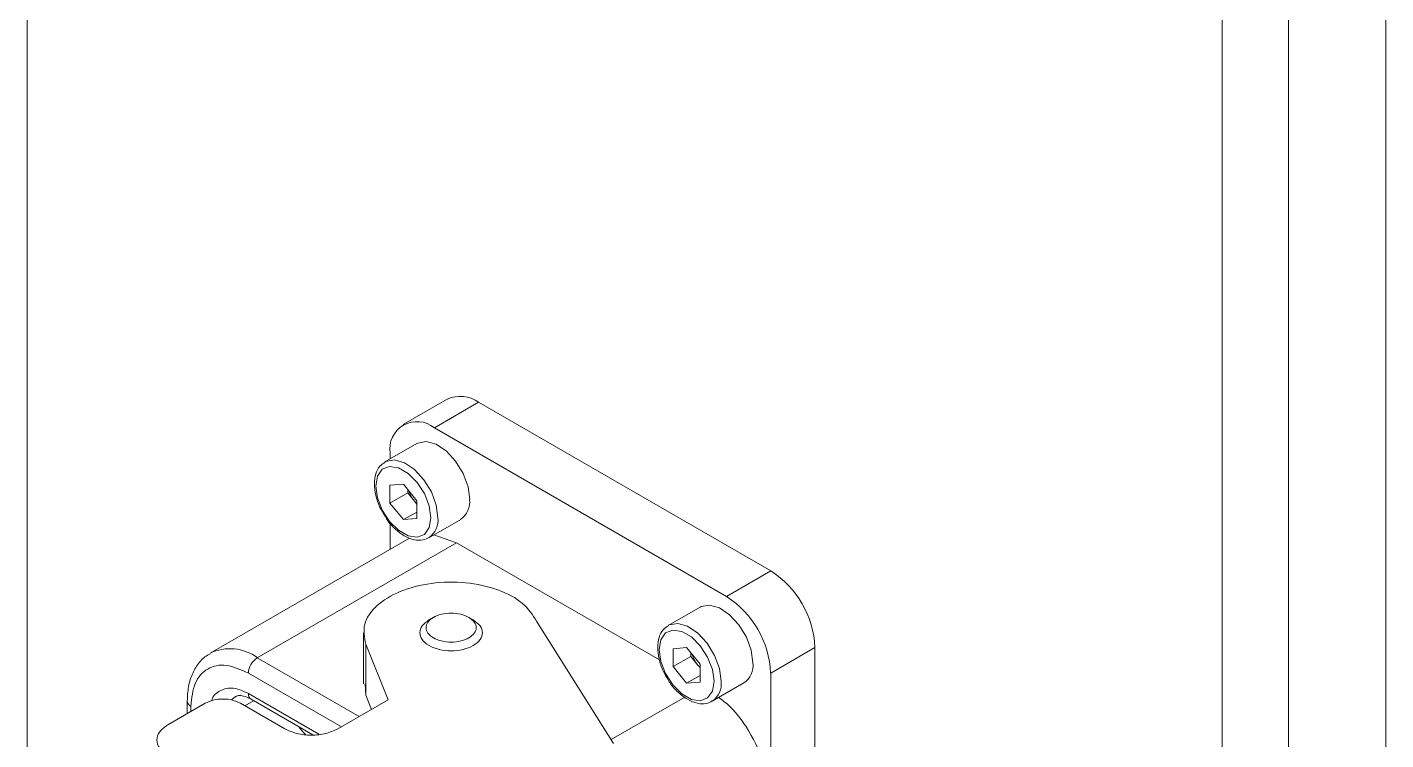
# Model space of a CAD drawing. Extents: x 4137 to 28680, y 2446 to 6814.
# Drawn here: x 10778.5 to 10887, y 3900.7 to 3957.7 of the extents above; entities that cross this region are included whole.
import ezdxf

# ---------------------------------------------------------------- set-up
doc = ezdxf.new("R2010")
doc.units = 0
doc.header["$LTSCALE"] = 0.5
doc.layers.get('0').update_dxf_attribs({"linetype": 'CONTINUOUS'})

msp = doc.modelspace()

# ---------------------------------------------------------------- linework, layer by layer
at = {"color": 7, "linetype": 'Continuous', "lineweight": 15}
for p, q in [((10778.47, 4079.99), (10778.47, 3835.03)), ((10778.47, 4079.99), (10778.47, 3835.03)), ((10873.93, 4024.88), (10873.93, 3779.92)), ((10873.93, 4024.88), (10873.93, 3779.92)), ((10879.23, 3784.21), (10879.23, 4018.56)), ((10879.23, 3784.21), (10879.23, 4018.56)), ((10887.01, 4014.07), (10887.01, 3779.72)), ((10887.01, 4014.07), (10887.01, 3779.72)), ((10812.03, 3927.96), (10808.5, 3925.92)), ((10812.03, 3927.96), (10808.5, 3925.92)), ((10814.53, 3927.71), (10811, 3925.67)), ((10814.53, 3927.71), (10811, 3925.67)), ((10814.53, 3927.71), (10837.87, 3914.24)), ((10814.53, 3927.71), (10837.87, 3914.24)), ((10811, 3925.67), (10834.33, 3912.2)), ((10811, 3925.67), (10834.33, 3912.2)), ((10809.6, 3924.41), (10807.05, 3922.94)), ((10809.6, 3924.41), (10807.05, 3922.94)), ((10807.46, 3923.18), (10807.46, 3923.63)), ((10807.46, 3923.18), (10807.46, 3923.63)), ((10808.52, 3921.17), (10807.45, 3921.08)), ((10808.52, 3921.17), (10807.45, 3921.08)), ((10807.45, 3921.08), (10807.45, 3919.65)), ((10807.45, 3921.08), (10807.45, 3919.65)), ((10808.52, 3921.17), (10809.59, 3919.84)), ((10808.52, 3921.17), (10809.59, 3919.84)), ((10808.87, 3920.74), (10808.87, 3920.47)), ((10808.87, 3920.74), (10808.87, 3920.47)), ((10808.87, 3920.47), (10807.45, 3919.65)), ((10808.87, 3920.47), (10807.45, 3919.65)), ((10808.52, 3918.33), (10807.45, 3919.65)), ((10808.52, 3918.33), (10807.45, 3919.65)), ((10809.4, 3919.81), (10808.87, 3920.47)), ((10809.4, 3919.81), (10808.87, 3920.47)), ((10809.59, 3919.57), (10809.4, 3919.81)), ((10809.59, 3919.57), (10809.4, 3919.81)), ((10809.59, 3918.42), (10809.59, 3919.84)), ((10809.59, 3918.42), (10809.59, 3919.84)), ((10809.59, 3918.94), (10808.52, 3918.33)), ((10809.59, 3918.94), (10808.52, 3918.33)), ((10809.59, 3918.42), (10808.52, 3918.33)), ((10809.59, 3918.42), (10808.52, 3918.33)), ((10810.55, 3916.88), (10813.1, 3918.35)), ((10810.55, 3916.88), (10813.1, 3918.35)), ((10807.46, 3915.96), (10807.46, 3918.06)), ((10807.46, 3915.96), (10807.46, 3918.06)), ((10809.02, 3916.86), (10793.1, 3907.67)), ((10809.02, 3916.86), (10793.1, 3907.67)), ((10796.85, 3907.3), (10812.76, 3916.48)), ((10796.85, 3907.3), (10812.76, 3916.48)), ((10810.95, 3917.11), (10812.76, 3916.48)), ((10810.95, 3917.11), (10812.76, 3916.48)), ((10812.76, 3916.48), (10828.98, 3907.12)), ((10812.76, 3916.48), (10828.98, 3907.12)), ((10837.87, 3914.24), (10834.33, 3912.2)), ((10837.87, 3914.24), (10834.33, 3912.2)), ((10832.23, 3911.35), (10829.68, 3909.88)), ((10832.23, 3911.35), (10829.68, 3909.88)), ((10810.93, 3910.53), (10810.57, 3910.32)), ((10810.93, 3910.53), (10810.57, 3910.32)), ((10814.11, 3910.32), (10813.75, 3910.52)), ((10814.11, 3910.32), (10813.75, 3910.52)), ((10819.16, 3910.21), (10825.31, 3900.46)), ((10819.16, 3910.21), (10825.31, 3900.46)), ((10805.34, 3909.3), (10805.34, 3905.21)), ((10805.34, 3909.3), (10805.34, 3905.21)), ((10807.3, 3903.94), (10805.52, 3908.39)), ((10805.52, 3904.31), (10805.52, 3908.39)), ((10807.3, 3903.94), (10805.52, 3908.39)), ((10805.52, 3904.31), (10805.52, 3908.39)), ((10831.15, 3908.11), (10830.08, 3908.02)), ((10831.15, 3908.11), (10830.08, 3908.02)), ((10830.08, 3908.02), (10830.08, 3906.59)), ((10830.08, 3908.02), (10830.08, 3906.59)), ((10831.15, 3908.11), (10832.22, 3906.78)), ((10831.15, 3908.11), (10832.22, 3906.78)), ((10831.49, 3907.68), (10831.49, 3907.41)), ((10831.49, 3907.68), (10831.49, 3907.41)), ((10841.4, 3908.12), (10837.87, 3906.07)), ((10841.4, 3908.12), (10837.87, 3906.07)), ((10841.4, 3908.12), (10841.4, 3850.96)), ((10841.4, 3908.12), (10841.4, 3850.96)), ((10831.49, 3907.41), (10830.08, 3906.59)), ((10831.49, 3907.41), (10830.08, 3906.59)), ((10831.15, 3905.26), (10830.08, 3906.59)), ((10831.15, 3905.26), (10830.08, 3906.59)), ((10832.03, 3906.74), (10831.49, 3907.41)), ((10832.03, 3906.74), (10831.49, 3907.41)), ((10832.22, 3906.51), (10832.03, 3906.74)), ((10832.22, 3906.51), (10832.03, 3906.74)), ((10832.22, 3905.36), (10832.22, 3906.78)), ((10832.22, 3905.36), (10832.22, 3906.78)), ((10832.22, 3905.88), (10831.15, 3905.26)), ((10832.22, 3905.88), (10831.15, 3905.26)), ((10832.22, 3905.36), (10831.15, 3905.26)), ((10832.22, 3905.36), (10831.15, 3905.26)), ((10837.87, 3906.07), (10837.87, 3895.87)), ((10837.87, 3906.07), (10837.87, 3895.87)), ((10805.52, 3904.31), (10805.47, 3905.22)), ((10805.52, 3904.31), (10805.47, 3905.22)), ((10805.97, 3903.17), (10805.52, 3904.31)), ((10805.97, 3903.17), (10805.52, 3904.31)), ((10833.18, 3903.82), (10835.73, 3905.29)), ((10833.18, 3903.82), (10835.73, 3905.29)), ((10789.71, 3901.95), (10792.68, 3903.67)), ((10789.71, 3901.95), (10792.68, 3903.67)), ((10791.26, 3903.83), (10791.26, 3902.84)), ((10791.26, 3903.83), (10791.26, 3902.84)), ((10795.51, 3903.67), (10799.05, 3901.63)), ((10795.51, 3903.67), (10799.05, 3901.63)), ((10796.35, 3903.98), (10801.29, 3901.13)), ((10796.35, 3903.98), (10801.29, 3901.13)), ((10803.29, 3901.63), (10807.3, 3903.94)), ((10803.29, 3901.63), (10807.3, 3903.94))]:
    msp.add_line(p, q, dxfattribs=at)
at = {"color": 8, "linetype": 'Continuous', "lineweight": 15}
for p, q in [((10796.85, 3907.3), (10804.98, 3902.6)), ((10796.85, 3907.3), (10804.98, 3902.6)), ((10803.57, 3901.79), (10796.15, 3906.07)), ((10803.57, 3901.79), (10796.15, 3906.07)), ((10801.78, 3901.19), (10796.15, 3904.44)), ((10801.78, 3901.19), (10796.15, 3904.44)), ((10791.55, 3903.01), (10791.55, 3903.42)), ((10791.55, 3903.01), (10791.55, 3903.42)), ((10796.56, 3903.86), (10795.86, 3903.46)), ((10796.56, 3903.86), (10795.86, 3903.46)), ((10831, 3904.15), (10825.12, 3900.76)), ((10831, 3904.15), (10825.12, 3900.76))]:
    msp.add_line(p, q, dxfattribs=at)
at = {"color": 7, "linetype": 'Continuous', "lineweight": 15, "flags": 128}
for points in [[(10813.82, 3919.95), (10813.69, 3920.96), (10813.3, 3922.01), (10812.7, 3922.99), (10811.96, 3923.8), (10811.14, 3924.35), (10810.35, 3924.57), (10809.67, 3924.45), (10809.6, 3924.41)], [(10813.82, 3919.95), (10813.69, 3920.96), (10813.3, 3922.01), (10812.7, 3922.99), (10811.96, 3923.8), (10811.14, 3924.35), (10810.35, 3924.57), (10809.67, 3924.45), (10809.6, 3924.41)], [(10810.71, 3918.48), (10810.58, 3919.43), (10810.2, 3920.41), (10809.62, 3921.31), (10808.9, 3922.02), (10808.14, 3922.46), (10807.42, 3922.57), (10806.84, 3922.35), (10806.46, 3921.8), (10806.33, 3921.01), (10806.46, 3920.07), (10806.84, 3919.09), (10807.42, 3918.19), (10808.14, 3917.48), (10808.9, 3917.04), (10809.62, 3916.92), (10810.2, 3917.15), (10810.58, 3917.69), (10810.71, 3918.48)], [(10810.71, 3918.48), (10810.58, 3919.43), (10810.2, 3920.41), (10809.62, 3921.31), (10808.9, 3922.02), (10808.14, 3922.46), (10807.42, 3922.57), (10806.84, 3922.35), (10806.46, 3921.8), (10806.33, 3921.01), (10806.46, 3920.07), (10806.84, 3919.09), (10807.42, 3918.19), (10808.14, 3917.48), (10808.9, 3917.04), (10809.62, 3916.92), (10810.2, 3917.15), (10810.58, 3917.69), (10810.71, 3918.48)], [(10809.4, 3919.81), (10809.53, 3919.66), (10809.59, 3919.6)], [(10809.4, 3919.81), (10809.53, 3919.66), (10809.59, 3919.6)], [(10836.45, 3906.89), (10836.32, 3907.9), (10835.93, 3908.95), (10835.33, 3909.93), (10834.58, 3910.74), (10833.77, 3911.29), (10832.98, 3911.51), (10832.3, 3911.39), (10832.23, 3911.35)], [(10836.45, 3906.89), (10836.32, 3907.9), (10835.93, 3908.95), (10835.33, 3909.93), (10834.58, 3910.74), (10833.77, 3911.29), (10832.98, 3911.51), (10832.3, 3911.39), (10832.23, 3911.35)], [(10833.34, 3905.42), (10833.21, 3906.36), (10832.83, 3907.34), (10832.24, 3908.25), (10831.53, 3908.96), (10830.77, 3909.4), (10830.05, 3909.51), (10829.47, 3909.28), (10829.09, 3908.74), (10828.96, 3907.95), (10829.09, 3907.01), (10829.47, 3906.03), (10830.05, 3905.13), (10830.77, 3904.41), (10831.53, 3903.97), (10832.24, 3903.86), (10832.83, 3904.09), (10833.21, 3904.63), (10833.34, 3905.42)], [(10833.34, 3905.42), (10833.21, 3906.36), (10832.83, 3907.34), (10832.24, 3908.25), (10831.53, 3908.96), (10830.77, 3909.4), (10830.05, 3909.51), (10829.47, 3909.28), (10829.09, 3908.74), (10828.96, 3907.95), (10829.09, 3907.01), (10829.47, 3906.03), (10830.05, 3905.13), (10830.77, 3904.41), (10831.53, 3903.97), (10832.24, 3903.86), (10832.83, 3904.09), (10833.21, 3904.63), (10833.34, 3905.42)], [(10832.03, 3906.74), (10832.15, 3906.6), (10832.22, 3906.54)], [(10832.03, 3906.74), (10832.15, 3906.6), (10832.22, 3906.54)], [(10800.72, 3901.14), (10800.49, 3901.38), (10800.17, 3901.78)], [(10800.72, 3901.14), (10800.49, 3901.38), (10800.17, 3901.78)]]:
    msp.add_lwpolyline(points, dxfattribs=at)
at = {"color": 8, "linetype": 'Continuous', "lineweight": 15, "flags": 128}
for points in [[(10807.06, 3922.95), (10807.13, 3922.98), (10807.81, 3923.1), (10808.6, 3922.88), (10809.41, 3922.33), (10810.16, 3921.52), (10810.76, 3920.54), (10811.14, 3919.49), (10811.28, 3918.48)], [(10807.06, 3922.95), (10807.13, 3922.98), (10807.81, 3923.1), (10808.6, 3922.88), (10809.41, 3922.33), (10810.16, 3921.52), (10810.76, 3920.54), (10811.14, 3919.49), (10811.28, 3918.48)], [(10829.69, 3909.88), (10829.75, 3909.92), (10830.44, 3910.04), (10831.23, 3909.82), (10832.04, 3909.27), (10832.78, 3908.46), (10833.38, 3907.48), (10833.77, 3906.43), (10833.91, 3905.42)], [(10829.69, 3909.88), (10829.75, 3909.92), (10830.44, 3910.04), (10831.23, 3909.82), (10832.04, 3909.27), (10832.78, 3908.46), (10833.38, 3907.48), (10833.77, 3906.43), (10833.91, 3905.42)], [(10795.11, 3904.21), (10795.1, 3904.21), (10794.81, 3903.97)], [(10795.11, 3904.21), (10795.1, 3904.21), (10794.81, 3903.97)]]:
    msp.add_lwpolyline(points, dxfattribs=at)
at = {"color": 7, "linetype": 'Continuous', "lineweight": 15}
for centre, radius, start, end in [((10813.07, 3925.67), 2.51, 54.3823, 114.3071), ((10813.07, 3925.67), 2.51, 54.3823, 114.3071), ((10809.62, 3923.98), 2.18, 50.7968, 189.2138), ((10809.62, 3923.98), 2.18, 50.7968, 189.2138), ((10811.39, 3921.41), 2.56, 197.7602, 218.7797), ((10811.39, 3921.41), 2.56, 197.7602, 218.7797), ((10812.15, 3919.74), 1.68, 304.1663, 7.1461), ((10812.15, 3919.74), 1.68, 304.1663, 7.1461), ((10833.73, 3907.77), 7.68, 2.6056, 57.3945), ((10833.73, 3907.77), 7.68, 2.6056, 57.3945), ((10830.19, 3905.73), 7.68, 2.6056, 57.3945), ((10830.19, 3905.73), 7.68, 2.6056, 57.3945), ((10834.02, 3908.34), 2.56, 197.7603, 218.7796), ((10834.02, 3908.34), 2.56, 197.7603, 218.7796), ((10797.68, 3906), 1.54, 122.6047, 177.3948), ((10797.68, 3906), 1.54, 122.6047, 177.3948), ((10834.78, 3906.68), 1.68, 304.1662, 7.1462), ((10834.78, 3906.68), 1.68, 304.1662, 7.1462)]:
    msp.add_arc(centre, radius, start, end, dxfattribs=at)
at = {"color": 8, "linetype": 'Continuous', "lineweight": 15}
for centre, radius, start, end in [((10809.6, 3918.28), 1.69, 305.1693, 7.043), ((10809.6, 3918.28), 1.69, 305.1693, 7.043), ((10794.67, 3904.33), 3.69, 53.653, 115.584), ((10794.67, 3904.33), 3.69, 53.653, 115.584), ((10832.23, 3905.21), 1.69, 305.1692, 7.0431), ((10832.23, 3905.21), 1.69, 305.1692, 7.0431), ((10796.62, 3904.38), 0.48, 172.7436, 235.9454), ((10796.62, 3904.38), 0.48, 172.7436, 235.9454), ((10791.74, 3903.86), 0.482, 184.2308, 247.0742), ((10791.74, 3903.86), 0.482, 184.2308, 247.0742)]:
    msp.add_arc(centre, radius, start, end, dxfattribs=at)
at = {"color": 7, "linetype": 'Continuous', "lineweight": 15}
for points, knots in [([(10807.08, 3922.92), (10806.92, 3922.83), (10806.58, 3922.61), (10806.29, 3921.99), (10806.17, 3921.2), (10806.29, 3920.28), (10806.59, 3919.37), (10806.91, 3918.83), (10807.06, 3918.6)], [0, 0, 0, 0, 0.136228, 0.305696, 0.481813, 0.667209, 0.854584, 1, 1, 1, 1]), ([(10807.08, 3922.92), (10806.92, 3922.83), (10806.58, 3922.61), (10806.29, 3921.99), (10806.17, 3921.2), (10806.29, 3920.28), (10806.59, 3919.37), (10806.91, 3918.83), (10807.06, 3918.6)], [0, 0, 0, 0, 0.136228, 0.305696, 0.481813, 0.667209, 0.854584, 1, 1, 1, 1]), ([(10807.06, 3918.6), (10807.1, 3918.53), (10807.3, 3918.16), (10807.83, 3917.59), (10808.59, 3916.99), (10809.37, 3916.69), (10810.06, 3916.65), (10810.41, 3916.83), (10810.57, 3916.91)], [0, 0, 0, 0, 0.0456952, 0.2515979, 0.4591183, 0.6696858, 0.8547353, 1, 1, 1, 1]), ([(10807.06, 3918.6), (10807.1, 3918.53), (10807.3, 3918.16), (10807.83, 3917.59), (10808.59, 3916.99), (10809.37, 3916.69), (10810.06, 3916.65), (10810.41, 3916.83), (10810.57, 3916.91)], [0, 0, 0, 0, 0.0456952, 0.2515979, 0.4591183, 0.6696858, 0.8547353, 1, 1, 1, 1]), ([(10805.52, 3908.39), (10805.41, 3908.92), (10805.21, 3909.98), (10806.26, 3911.5), (10808.17, 3912.67), (10810.72, 3913.34), (10813.53, 3913.39), (10816.13, 3912.81), (10818.23, 3911.71), (10818.85, 3910.71), (10819.16, 3910.21)], [0, 0, 0, 0, 0.1249999, 0.2500001, 0.375, 0.5000001, 0.625, 0.75, 0.8749999, 1, 1, 1, 1]), ([(10805.52, 3908.39), (10805.41, 3908.92), (10805.21, 3909.98), (10806.26, 3911.5), (10808.17, 3912.67), (10810.72, 3913.34), (10813.53, 3913.39), (10816.13, 3912.81), (10818.23, 3911.71), (10818.85, 3910.71), (10819.16, 3910.21)], [0, 0, 0, 0, 0.1249999, 0.2500001, 0.375, 0.5000001, 0.625, 0.75, 0.8749999, 1, 1, 1, 1]), ([(10813.75, 3910.52), (10813.92, 3910.4), (10814.24, 3910.17), (10814.39, 3909.71), (10814.24, 3909.25), (10813.79, 3908.87), (10813.12, 3908.61), (10812.34, 3908.52), (10811.55, 3908.61), (10810.89, 3908.87), (10810.44, 3909.25), (10810.29, 3909.71), (10810.44, 3910.16), (10810.89, 3910.55), (10811.55, 3910.8), (10812.34, 3910.89), (10813.13, 3910.81), (10813.55, 3910.62), (10813.75, 3910.52)], [0, 0, 0, 0, 0.0625, 0.125, 0.1875, 0.25, 0.3125, 0.375, 0.4375, 0.5, 0.5625, 0.625, 0.6875, 0.75, 0.8125, 0.875, 0.9375, 1, 1, 1, 1]), ([(10813.75, 3910.52), (10813.92, 3910.4), (10814.24, 3910.17), (10814.39, 3909.71), (10814.24, 3909.25), (10813.79, 3908.87), (10813.12, 3908.61), (10812.34, 3908.52), (10811.55, 3908.61), (10810.89, 3908.87), (10810.44, 3909.25), (10810.29, 3909.71), (10810.44, 3910.16), (10810.89, 3910.55), (10811.55, 3910.8), (10812.34, 3910.89), (10813.13, 3910.81), (10813.55, 3910.62), (10813.75, 3910.52)], [0, 0, 0, 0, 0.0625, 0.125, 0.1875, 0.25, 0.3125, 0.375, 0.4375, 0.5, 0.5625, 0.625, 0.6875, 0.75, 0.8125, 0.875, 0.9375, 1, 1, 1, 1]), ([(10814.11, 3910.32), (10814.31, 3910.17), (10814.72, 3909.87), (10814.9, 3909.3), (10814.71, 3908.73), (10814.15, 3908.25), (10813.32, 3907.93), (10812.34, 3907.82), (10811.36, 3907.93), (10810.53, 3908.25), (10809.97, 3908.73), (10809.78, 3909.3), (10809.96, 3909.87), (10810.37, 3910.17), (10810.57, 3910.32)], [0, 0, 0, 0, 0.083336, 0.166673, 0.250009, 0.333345, 0.416681, 0.500017, 0.583354, 0.66669, 0.750026, 0.833362, 0.916698, 1, 1, 1, 1]), ([(10814.11, 3910.32), (10814.31, 3910.17), (10814.72, 3909.87), (10814.9, 3909.3), (10814.71, 3908.73), (10814.15, 3908.25), (10813.32, 3907.93), (10812.34, 3907.82), (10811.36, 3907.93), (10810.53, 3908.25), (10809.97, 3908.73), (10809.78, 3909.3), (10809.96, 3909.87), (10810.37, 3910.17), (10810.57, 3910.32)], [0, 0, 0, 0, 0.083336, 0.166673, 0.250009, 0.333345, 0.416681, 0.500017, 0.583354, 0.66669, 0.750026, 0.833362, 0.916698, 1, 1, 1, 1]), ([(10829.7, 3909.86), (10829.55, 3909.77), (10829.21, 3909.55), (10828.92, 3908.93), (10828.8, 3908.14), (10828.92, 3907.22), (10829.21, 3906.3), (10829.54, 3905.77), (10829.69, 3905.54)], [0, 0, 0, 0, 0.136227, 0.305696, 0.481813, 0.667209, 0.854584, 1, 1, 1, 1]), ([(10829.7, 3909.86), (10829.55, 3909.77), (10829.21, 3909.55), (10828.92, 3908.93), (10828.8, 3908.14), (10828.92, 3907.22), (10829.21, 3906.3), (10829.54, 3905.77), (10829.69, 3905.54)], [0, 0, 0, 0, 0.136227, 0.305696, 0.481813, 0.667209, 0.854584, 1, 1, 1, 1]), ([(10793.09, 3907.62), (10792.95, 3907.54), (10792.51, 3907.31), (10791.97, 3906.64), (10791.5, 3905.7), (10791.29, 3904.73), (10791.27, 3904.07), (10791.26, 3903.83)], [0, 0, 0, 0, 0.116888, 0.356255, 0.597158, 0.848404, 1, 1, 1, 1]), ([(10793.09, 3907.62), (10792.95, 3907.54), (10792.51, 3907.31), (10791.97, 3906.64), (10791.5, 3905.7), (10791.29, 3904.73), (10791.27, 3904.07), (10791.26, 3903.83)], [0, 0, 0, 0, 0.116888, 0.356255, 0.597158, 0.848404, 1, 1, 1, 1]), ([(10796.15, 3906.07), (10795.54, 3906.34), (10794.34, 3906.88), (10792.82, 3906.53), (10791.76, 3905.39), (10791.62, 3904.08), (10791.55, 3903.42)], [0, 0, 0, 0, 0.25, 0.5, 0.75, 1, 1, 1, 1]), ([(10796.15, 3906.07), (10795.54, 3906.34), (10794.34, 3906.88), (10792.82, 3906.53), (10791.76, 3905.39), (10791.62, 3904.08), (10791.55, 3903.42)], [0, 0, 0, 0, 0.25, 0.5, 0.75, 1, 1, 1, 1]), ([(10829.69, 3905.54), (10829.72, 3905.47), (10829.93, 3905.09), (10830.46, 3904.52), (10831.22, 3903.93), (10831.99, 3903.63), (10832.69, 3903.58), (10833.04, 3903.77), (10833.19, 3903.85)], [0, 0, 0, 0, 0.045695, 0.251598, 0.459118, 0.669686, 0.854735, 1, 1, 1, 1]), ([(10829.69, 3905.54), (10829.72, 3905.47), (10829.93, 3905.09), (10830.46, 3904.52), (10831.22, 3903.93), (10831.99, 3903.63), (10832.69, 3903.58), (10833.04, 3903.77), (10833.19, 3903.85)], [0, 0, 0, 0, 0.045695, 0.251598, 0.459118, 0.669686, 0.854735, 1, 1, 1, 1]), ([(10795.12, 3904.19), (10795.16, 3904.22), (10795.27, 3904.29), (10795.61, 3904.29), (10796.03, 3904.16), (10796.29, 3904.02), (10796.35, 3903.98)], [0, 0, 0, 0, 0.241123, 0.577871, 0.904276, 1, 1, 1, 1]), ([(10795.12, 3904.19), (10795.16, 3904.22), (10795.27, 3904.29), (10795.61, 3904.29), (10796.03, 3904.16), (10796.29, 3904.02), (10796.35, 3903.98)], [0, 0, 0, 0, 0.241123, 0.577871, 0.904276, 1, 1, 1, 1]), ([(10792.68, 3903.67), (10792.89, 3903.76), (10793.3, 3903.95), (10794.1, 3904.03), (10794.89, 3903.95), (10795.3, 3903.76), (10795.51, 3903.67)], [0, 0, 0, 0, 0.25, 0.500001, 0.750001, 1, 1, 1, 1]), ([(10792.68, 3903.67), (10792.89, 3903.76), (10793.3, 3903.95), (10794.1, 3904.03), (10794.89, 3903.95), (10795.3, 3903.76), (10795.51, 3903.67)], [0, 0, 0, 0, 0.25, 0.500001, 0.750001, 1, 1, 1, 1]), ([(10833.71, 3904.13), (10834.01, 3903.9), (10835, 3903.17), (10836.39, 3901.13), (10837.63, 3898.42), (10837.79, 3896.72), (10837.87, 3895.87)], [0, 0, 0, 0, 0.12626, 0.417507, 0.708753, 1, 1, 1, 1]), ([(10833.71, 3904.13), (10834.01, 3903.9), (10835, 3903.17), (10836.39, 3901.13), (10837.63, 3898.42), (10837.79, 3896.72), (10837.87, 3895.87)], [0, 0, 0, 0, 0.12626, 0.417507, 0.708753, 1, 1, 1, 1]), ([(10789.71, 3899.5), (10789.47, 3899.68), (10788.97, 3900.04), (10788.76, 3900.73), (10788.97, 3901.42), (10789.47, 3901.77), (10789.71, 3901.95)], [0, 0, 0, 0, 0.25, 0.5, 0.750001, 1, 1, 1, 1]), ([(10789.71, 3899.5), (10789.47, 3899.68), (10788.97, 3900.04), (10788.76, 3900.73), (10788.97, 3901.42), (10789.47, 3901.77), (10789.71, 3901.95)], [0, 0, 0, 0, 0.25, 0.5, 0.750001, 1, 1, 1, 1]), ([(10799.05, 3901.63), (10799.36, 3901.48), (10799.98, 3901.2), (10801.17, 3901.08), (10802.36, 3901.2), (10802.98, 3901.48), (10803.29, 3901.63)], [0, 0, 0, 0, 0.249999, 0.499999, 0.749998, 1, 1, 1, 1]), ([(10799.05, 3901.63), (10799.36, 3901.48), (10799.98, 3901.2), (10801.17, 3901.08), (10802.36, 3901.2), (10802.98, 3901.48), (10803.29, 3901.63)], [0, 0, 0, 0, 0.249999, 0.499999, 0.749998, 1, 1, 1, 1])]:
    msp.add_open_spline(points, degree=3, knots=knots, dxfattribs=at)
at = {"color": 8, "linetype": 'Continuous', "lineweight": 15}
msp.add_open_spline([(10793.21, 3903.87), (10793.21, 3903.87), (10793.29, 3904.29), (10793.87, 3904.73), (10794.89, 3905), (10795.73, 3904.63), (10796.15, 3904.44)], degree=3, knots=[0, 0, 0, 0, 0.000208, 0.333472, 0.666736, 1, 1, 1, 1], dxfattribs=at)
msp.add_open_spline([(10793.21, 3903.87), (10793.21, 3903.87), (10793.29, 3904.29), (10793.87, 3904.73), (10794.89, 3905), (10795.73, 3904.63), (10796.15, 3904.44)], degree=3, knots=[0, 0, 0, 0, 0.000208, 0.333472, 0.666736, 1, 1, 1, 1], dxfattribs=at)

doc.saveas('drawing.dxf')
